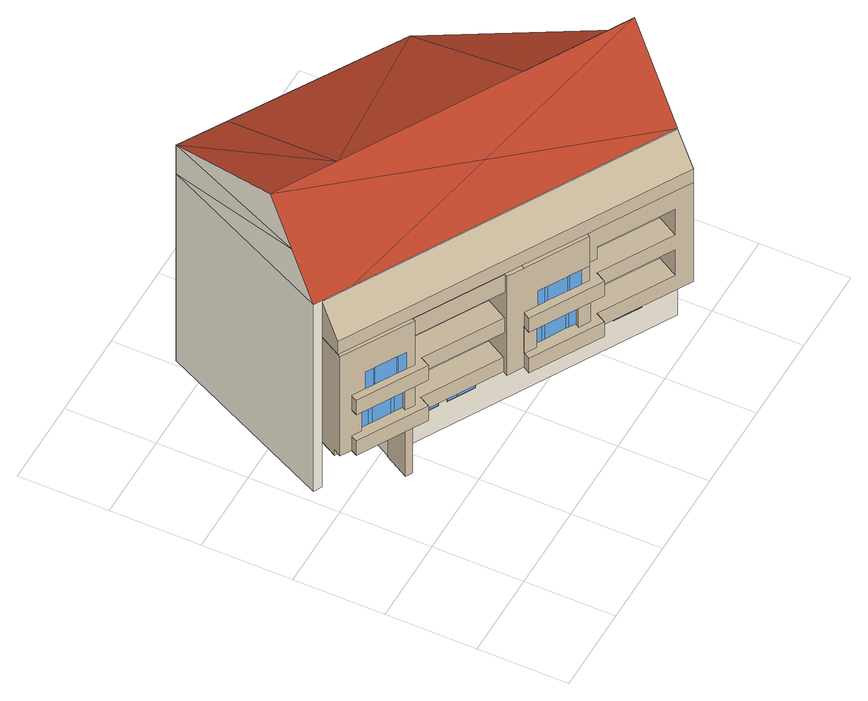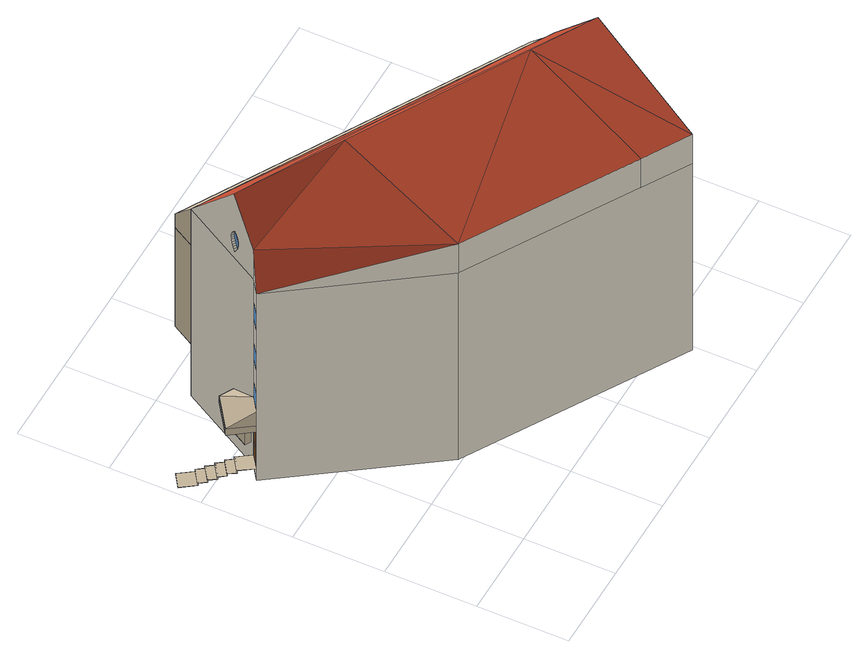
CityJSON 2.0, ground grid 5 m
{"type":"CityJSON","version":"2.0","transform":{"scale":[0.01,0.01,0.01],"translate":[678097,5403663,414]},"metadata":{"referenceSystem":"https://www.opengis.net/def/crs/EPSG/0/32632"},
"CityObjects":{
"building1":{"type":"Building","attributes":{"measuredHeight":17.89},"children":["building1-1","building1-2","building1-3","building1-4","building1-5","building1-6"],"geometry":[{"type":"MultiSurface","lod":"3","boundaries":[[[0,1,2]],[[2,3,4,5,6]],[[2,6,0]],[[3,2,1,7,8]],[[9,10,8]],[[8,7,9]],[[11,3,8]],[[7,1,12]],[[12,9,7]],[[8,10,11]],[[9,12,13]],[[14,15,16,17]],[[18,19,20,21]],[[22,23,24,25]],[[26,27,28,29]],[[30,31,19,18]],[[32,33,34,35]],[[36,37,38,39]],[[40,41,42,43]],[[44,45,46,47]],[[48,49,45,44]],[[43,42,50,51]],[[39,38,31,30]],[[52,53,41,40]],[[54,55,49,48]],[[21,20,55,54]],[[56,57,37,36]],[[35,34,53,52]],[[58,59,57,56]],[[25,24,59,58]],[[51,50,60,61]],[[62,63,23,22]],[[29,28,33,32]],[[47,46,27,26]],[[64,65,63,62]],[[17,16,65,64]],[[66,67,15,14]],[[68,69,67,66]],[[70,71,69,68]],[[61,60,71,70]],[[10,72,73,11]],[[73,74,75,5]],[[73,5,4]],[[4,11,73]],[[4,3,11]],[[13,76,9]],[[12,77,13]],[[78,74,73,72,76]],[[9,76,72,10]],[[78,76,13,79,80,81,82]],[[0,77,12,1],[61,70,68,66,14,17,64,62,22,25,58,56,36,39,30,18,21,54,48,44,47,26,29,32,35,52,40,43,51]],[[83,79,13,77],[84,85,86,87],[88,89,90,91],[92,93,94,95]],[[96,97,98,99]],[[100,101,102,103]],[[81,104,105,82],[106,107,108,109]],[[110,0,6,5,75,96,99,100,103,111],[112,113,114,115],[116,117,118,119],[120,121,122,123,124],[125,126,127,128],[129,130,131,132]],[[0,110,111,105,104,133,134,83,77]],[[135,136,137,138]],[[136,135,139,140]],[[115,114,113,112],[141,142,137,136,140,139,135,138]],[[138,137,142,141]],[[143,144,145,146]],[[144,143,147,148]],[[117,116,119,118],[149,150,145,144,148,147,143,146]],[[146,145,150,149]],[[151,152,153,154]],[[155,156,157,158]],[[156,155,154,153]],[[159,160,161,162]],[[125,128,127,126],[162,161,160,151,154,155,158,157,156,153,152,159]],[[152,151,160,159]],[[163,164,165,166]],[[164,163,167,168]],[[131,130,129,132],[169,170,165,164,168,167,163,166]],[[166,165,170,169]],[[171,172,173,174]],[[172,171,175,176]],[[121,120,124,123],[177,178,173,172,176,175,171,174]],[[174,173,178,177]],[[179,180,181,182]],[[84,87,86,85],[182,181,180,179]],[[183,184,185,186]],[[90,89,88,91],[186,185,184,183]],[[187,188,189,190]],[[92,95,94,93],[190,189,188,187]],[[191,192,193,194]],[[108,107,106,109],[195,196,197,198],[191,194,193,192]],[[195,198,197,196]],[[50,42,41,53,34,33,28,27,46,45,49,55,20,19,31,38,37,57,59,24,23,63,65,16,15,67,69,71,60]],[[199,200,201,202]],[[203,204,205,206]],[[204,203,207,208]],[[209,210,206,205]],[[210,209,200,199]],[[211,212,213,214]],[[215,216,217,218]],[[219,220,216,215]],[[220,219,221,222]],[[218,217,211,214]],[[223,224,225,226]],[[227,228,229,230]],[[230,229,224,223]],[[231,226,225,232]],[[233,234,228,227]],[[235,236,237,238]],[[239,240,241,242]],[[243,244,240,239]],[[242,241,236,235]],[[244,243,245,246]],[[74,78,82,105,111,103,102,97,96,75]],[[102,101,98,97]],[[99,98,101,100]]],"semantics":{"surfaces":[{"type":"RoofSurface","klumMaterialClass":"Ceramic","klumMaterialIndex":"D201","materialUncertainty":0.3},{"type":"WallSurface"},{"type":"Window"},{"type":"Door"},{"type":"GroundSurface"},{"type":"ClosureSurface"},{"type":"OuterCeilingSurface"}],"values":[0,0,0,0,0,0,0,0,0,0,0,1,1,1,1,1,1,1,1,1,1,1,1,1,1,1,1,1,1,1,1,1,1,1,1,1,1,1,1,1,1,1,1,1,1,1,1,1,1,1,1,1,1,1,1,1,1,2,2,2,2,2,2,2,2,2,2,2,2,2,2,2,2,2,2,2,2,2,2,2,2,2,2,2,2,3,3,3,2,2,2,2,2,2,2,2,2,2,2,2,2,2,2,2,2,2,2,2,2,4,5,6]}}]},
"building1-1":{"type":"BuildingInstallation","attributes":{"klumMaterialClass":"Granite","klumMaterialIndex":"F106","materialUncertainty":0.3},"parents":["building1"],"geometry":[{"type":"MultiSurface","lod":"3","boundaries":[[[247,248,249,250,251,252,253,254,255,256,257,258,259,260,261,262,263,264,265,266,267,268,269,270]],[[269,271,272,270]],[[268,273,271,269]],[[267,274,273,268]],[[266,275,274,267]],[[265,276,275,266]],[[264,277,276,265]],[[263,278,277,264]],[[262,279,278,263]],[[261,280,279,262]],[[260,281,280,261]],[[259,282,281,260]],[[258,283,282,259]],[[257,284,283,258]],[[256,285,284,257]],[[255,286,285,256]],[[254,287,286,255]],[[253,288,287,254]],[[252,289,288,253]],[[251,290,289,252]],[[250,291,290,251]],[[249,292,291,250]],[[248,293,292,249]],[[247,294,293,248]],[[270,272,294,247]],[[271,273,274,275,276,277,278,279,280,281,282,283,284,285,286,287,288,289,290,291,292,293,294,272]]]}]},
"building1-2":{"type":"BuildingInstallation","attributes":{"materialClass":"Metal","materialName":"Aluminium","materialUncertainty":0.3},"parents":["building1"],"geometry":[{"type":"MultiSurface","lod":"3","boundaries":[[[295,296,297,298]],[[297,299,300,298]],[[300,299,301,302]],[[298,300,302,295]],[[296,301,299,297]],[[295,302,301,296]]]}]},
"building1-3":{"type":"BuildingInstallation","attributes":{"klumMaterialClass":"Plaster","klumMaterialIndex":"I002","materialUncertainty":0.3},"parents":["building1"],"geometry":[{"type":"MultiSurface","lod":"3","boundaries":[[[104,303,80,81]],[[304,305,306,307]],[[307,306,134,133]],[[80,305,304,81]],[[81,304,307,133,104]],[[104,303,134,133]],[[303,80,305,306,134]]]}]},
"building1-4":{"type":"BuildingInstallation","attributes":{"materialClass":"Glass"},"parents":["building1"],"geometry":[{"type":"MultiSurface","lod":"3","boundaries":[[[80,79,305]],[[83,134,306]],[[306,305,79,83]]]}]},
"building1-5":{"type":"BuildingInstallation","attributes":{"materialUncertainty":1},"parents":["building1"],"geometry":[{"type":"MultiSurface","lod":"3","boundaries":[[[308,309,310,311,312,313,314,315,316,317]],[[318,110,316,315]],[[310,309,319,320]],[[321,317,316,110]],[[322,308,317,321]]]}]},
"building1-6":{"type":"BuildingInstallation","attributes":{"klumMaterialClass":"Plaster","klumMaterialIndex":"I002","materialUncertainty":0.3},"parents":["building1"],"geometry":[{"type":"MultiSurface","lod":"3","boundaries":[[[308,309,323,322]],[[311,312,324,325]],[[310,311,325,326]],[[327,314,315,318,328]],[[309,310,326,329,323]],[[314,327,330,313]],[[311,310,320,331,332]],[[309,308,333,334,319]],[[324,312,313,330]],[[335,336,337,338]],[[338,337,339,340,341,342]],[[343,344,345,346]],[[347,348,349,350,351,352,353,354,355,356,357]],[[358,359,360,361]],[[362,363,364,365]],[[355,366,367,354]],[[368,369,370,371]],[[372,373,374,375,376,377,318,315]],[[234,228,229,224,225,232,355,354]],[[378,379,380,381,382,383]],[[384,385,386,381,380,387,388]],[[389,390,391,392]],[[393,390,383,382,394,357]],[[356,395,396,232,225,224,229,228,234,397,398,379,378,389,392,399]],[[400,391,390,393]],[[401,402,403,404,405]],[[406,407,408,409,410]],[[411,412,413,414]],[[415,416,326,329]],[[417,415,329,323]],[[232,231,366,355]],[[238,235,242,239,243,245,360,359]],[[418,419,420,421]],[[377,422,328,318]],[[381,386,423,394,382]],[[385,424,425,386]],[[352,351,419,418]],[[426,350,349,424,385,384]],[[349,348,425,424]],[[426,384,388,427,428,429]],[[423,347,357,394]],[[238,237,430,431]],[[419,351,350,426,429,420]],[[231,226,223,230,227,233,367,366]],[[423,386,425,348,347]],[[246,245,432,433]],[[434,337,336,435]],[[434,435,436,437,438,221,219,215,218,214,213,439,440,441]],[[434,441,339,337]],[[442,443,444,445]],[[446,208,207,203,206,210,199,202,447,448,332,331,449,450,445,444]],[[331,320,451,416,436,435,336,335,399,392,391,449]],[[452,450,449,391,400]],[[340,339,441,440,453]],[[454,341,340,453]],[[343,414,327,330]],[[369,455,456,372,315,314,313,312,457,458,345,344,413,412,459,460,370]],[[364,212,213,365]],[[231,232,396,461]],[[462,417,415,416,451]],[[213,214,218,215,219,221,362,365]],[[233,227,230,223,226,231,461,463]],[[353,398,397,234,354]],[[363,222,220,216,217,211,212,364]],[[437,417,462,319,334,438]],[[362,221,222,363]],[[421,420,429,428,464,333,308,322,465]],[[427,388,387,466]],[[355,232,396,395,356]],[[344,343,414,413]],[[466,387,398,397,463,461,396,395,341,454,439,213,212,211,217,216,220,222,221,438,334,333,464]],[[433,432,431,430,467,468,443,442]],[[245,246,361,360]],[[342,341,395,356]],[[234,233,463,397]],[[398,387,380,379]],[[422,377,376,469]],[[439,454,453,440]],[[469,376,375,470]],[[428,427,466,464]],[[471,374,373,472]],[[470,375,374,471]],[[233,234,354,367]],[[473,474,475,476]],[[477,324,330,343]],[[458,457,312,448,447,478,479,480]],[[414,327,328,422]],[[473,201,202,474]],[[477,324,312,457]],[[416,326,325,481]],[[475,207,208,476]],[[202,201,478,447]],[[481,325,324,477]],[[482,468,467,483]],[[465,322,323,417]],[[451,320,319,462]],[[309,319,462,417,323]],[[245,243,239,242,235,238,431,432]],[[237,238,359,358]],[[451,320,310,326,416]],[[202,199,210,206,203,207,475,474]],[[371,370,460,484]],[[472,373,372,456,485]],[[455,408,407,456]],[[390,389,378,383]],[[246,244,240,241,236,237,358,361]],[[483,467,430,237,236,241,240,244,246,433,442,409,408,455,369,368]],[[485,456,407,406,486]],[[346,345,458,480]],[[486,406,410,450,452]],[[411,479,478,201,200,209,205,204,208,446,404,403,459,412]],[[484,460,402,401,468,482]],[[204,205,209,200,201,473,476,208]],[[443,468,401,405]],[[460,459,403,402]],[[450,410,409,442,445]],[[444,443,405,404,446]],[[312,311,332,448]]]}]}
},
"vertices":[
[1899,136,1349],[2086,465,1799],[1119,783,1561],[248,1506,1799],[155,1342,1574],[61,1177,1349],[253,1068,1349],[1524,783,1799],[586,1314,1799],[1684,1481,1554],[781,2012,1554],[525,2163,1554],[2171,616,1554],[2254,674,1349],[2100,489,1423],[2082,499,1423],[2080,496,1415],[2098,486,1415],[2074,444,1480],[2057,454,1480],[2058,456,1494],[2075,446,1494],[2090,472,1393],[2073,482,1393],[2069,475,1404],[2086,465,1404],[2094,479,1531],[2076,489,1531],[2080,495,1523],[2097,485,1523],[2074,445,1466],[2057,455,1466],[2100,490,1515],[2082,500,1515],[2085,504,1506],[2102,494,1506],[2077,450,1440],[2060,460,1440],[2058,457,1453],[2076,447,1453],[2105,499,1486],[2088,509,1486],[2088,510,1475],[2106,500,1475],[2085,463,1529],[2068,473,1529],[2073,482,1538],[2090,472,1538],[2081,456,1519],[2063,466,1519],[2088,510,1465],[2106,500,1465],[2104,497,1496],[2086,507,1496],[2077,450,1506],[2060,460,1506],[2080,454,1427],[2062,464,1427],[2082,459,1415],[2065,469,1415],[2088,509,1456],[2105,499,1456],[2093,477,1400],[2076,487,1400],[2095,482,1407],[2078,492,1407],[2102,492,1431],[2084,502,1431],[2103,495,1439],[2086,505,1439],[2104,497,1448],[2087,507,1448],[781,2012,1349],[525,2163,1349],[525,2163,14],[61,1177,14],[1684,1481,1349],[2171,616,1349],[1684,1481,14],[2254,674,504],[2254,674,405],[2254,674,361],[2254,674,14],[2171,616,504],[2184,625,794],[2184,625,900],[2243,666,900],[2243,666,794],[2243,666,1188],[2243,666,1081],[2184,625,1081],[2184,625,1188],[2184,625,513],[2184,625,620],[2243,666,620],[2243,666,513],[105,1152,14],[243,1396,14],[243,1396,344],[105,1152,344],[434,966,344],[572,1210,344],[572,1210,14],[434,966,14],[2171,616,361],[2171,616,14],[2246,668,337],[2246,668,105],[2179,621,105],[2179,621,337],[1899,136,1346],[1899,136,14],[693,819,192],[549,900,192],[549,900,313],[693,819,313],[1719,238,192],[1576,319,192],[1576,319,305],[1719,238,305],[1386,426,305],[1530,345,305],[1530,345,230],[1530,345,192],[1386,426,192],[1314,467,314],[1314,467,192],[1093,592,192],[1093,592,314],[878,714,313],[878,714,192],[735,795,192],[735,795,313],[2085,464,361],[2085,464,405],[642,848,196],[642,848,309],[635,852,309],[635,852,196],[690,821,196],[690,821,309],[552,899,196],[552,899,309],[1627,290,301],[1627,290,196],[1633,287,196],[1633,287,301],[1578,318,301],[1578,318,196],[1717,239,301],[1717,239,196],[1151,559,310],[1151,559,196],[1256,500,196],[1256,500,310],[1264,496,310],[1264,496,196],[1310,469,196],[1310,469,310],[1144,564,196],[1144,564,310],[1096,591,310],[1096,591,196],[786,767,309],[786,767,196],[792,763,196],[792,763,309],[737,794,309],[737,794,196],[876,716,309],[876,716,196],[1479,374,196],[1479,374,301],[1472,378,301],[1472,378,196],[1527,346,196],[1527,346,301],[1389,425,196],[1389,425,301],[2239,663,895],[2188,628,895],[2188,628,799],[2239,663,799],[2239,663,1183],[2188,628,1183],[2188,628,1087],[2239,663,1087],[2239,663,615],[2188,628,615],[2188,628,519],[2239,663,519],[2238,662,211],[2187,627,211],[2187,627,114],[2238,662,114],[2238,662,326],[2238,662,231],[2187,627,231],[2187,627,326],[1186,356,877],[1186,356,775],[1244,323,775],[1244,323,877],[1060,427,877],[1060,427,775],[1073,420,775],[1073,420,877],[1023,448,877],[1023,448,775],[1173,363,775],[1173,363,877],[194,919,893],[156,941,893],[156,941,775],[194,919,775],[311,853,775],[311,853,893],[203,914,893],[203,914,775],[320,848,775],[320,848,893],[362,824,775],[362,824,893],[305,880,634],[305,880,485],[321,871,485],[321,871,634],[192,943,634],[192,943,485],[208,934,485],[208,934,634],[364,846,634],[364,846,485],[145,970,634],[145,970,485],[1202,371,633],[1202,371,485],[1237,351,485],[1237,351,633],[1081,439,633],[1081,439,485],[1186,380,485],[1186,380,633],[1065,448,633],[1065,448,485],[1024,471,633],[1024,471,485],
[2228,543,92],[2228,543,77],[2256,504,77],[2256,504,62],[2283,465,62],[2283,465,47],[2311,425,47],[2311,425,32],[2338,386,32],[2338,386,17],[2396,305,17],[2396,305,20],[2341,383,20],[2341,383,35],[2313,422,35],[2313,422,50],[2285,461,50],[2285,461,65],[2258,501,65],[2258,501,80],[2230,540,80],[2230,540,95],[2175,618,95],[2175,618,92],[2251,672,95],[2251,672,92],[2306,593,95],[2306,593,80],[2334,554,80],[2334,554,65],[2361,515,65],[2361,515,50],[2389,476,50],[2389,476,35],[2417,437,35],[2417,437,20],[2472,358,20],[2472,358,17],[2414,440,17],[2414,440,32],[2387,479,32],[2387,479,47],[2359,518,47],[2359,518,62],[2331,557,62],[2331,557,77],[2304,597,77],[2304,597,92],
[2161,597,250],[2161,597,162],[2108,504,162],[2108,504,250],[2138,487,162],[2138,487,250],[2191,580,162],[2191,580,250],
[2171,616,405],[2341,550,361],[2341,550,405],[2160,422,405],[2160,422,361],
[36,1030,1090],[413,817,1090],[877,554,1090],[962,506,1090],[1295,317,1090],[1343,290,1090],[1739,66,1090],[1830,14,1090],[1830,14,1185],[36,1030,1185],[1899,136,1090],[411,814,1090],[875,551,1090],[105,1152,1346],[105,1152,1090],
[482,939,1090],[1364,439,1090],[1031,628,1090],[945,676,1090],[1808,187,1090],[1876,149,1090],[527,913,1090],[1412,412,1090],[867,537,1090],[952,488,1090],[26,1014,1090],[403,800,1090],[945,676,672],[877,554,672],[458,791,672],[527,913,672],[429,739,672],[383,765,672],[403,800,672],[482,939,672],[1412,412,962],[1343,290,962],[1343,290,877],[1412,412,877],[470,946,382],[470,946,9],[434,966,9],[434,966,339],[164,1119,339],[164,1119,382],[164,1119,485],[214,1091,485],[433,967,485],[482,939,485],[482,939,382],[1305,472,485],[1305,472,633],[1093,592,633],[1093,592,485],[440,962,775],[440,962,893],[234,1079,893],[234,1079,775],[433,967,634],[214,1091,634],[1809,187,485],[1740,65,485],[1740,65,672],[1809,187,672],[1830,14,382],[1899,136,382],[1899,136,485],[1899,136,672],[1899,136,775],[1899,136,962],[429,739,485],[65,945,485],[65,945,382],[371,771,382],[383,765,382],[429,739,382],[381,873,382],[355,826,382],[391,806,382],[85,981,382],[111,1026,382],[463,800,485],[463,800,382],[881,563,382],[881,563,485],[527,913,382],[429,846,382],[403,800,485],[354,828,485],[135,952,485],[85,981,485],[945,676,485],[945,676,382],[1262,259,672],[1310,232,672],[1310,232,775],[929,447,775],[929,447,672],[1262,260,382],[1311,233,382],[1311,233,485],[929,449,485],[929,449,382],[1808,187,775],[1739,66,775],[1739,66,962],[1808,187,962],[527,913,962],[945,676,962],[482,939,962],[154,1125,382],[154,1125,339],[105,1152,339],[105,1152,382],[1876,149,962],[417,852,382],[355,826,9],[391,806,9],[381,873,339],[101,1031,382],[52,1059,382],[52,1059,339],[1223,328,485],[1223,328,633],[1011,448,633],[1011,448,485],[458,791,775],[877,554,775],[945,676,775],[482,939,775],[403,800,775],[85,981,775],[65,945,775],[429,739,775],[949,483,485],[949,483,672],[952,488,672],[952,488,485],[952,488,775],[1285,300,877],[1285,300,1090],[867,537,382],[952,488,382],[875,551,962],[1031,628,382],[65,945,672],[85,981,672],[1343,290,485],[1343,290,382],[1295,317,962],[1295,317,877],[1343,290,775],[1343,290,672],[354,828,634],[411,814,962],[135,952,634],[26,1014,382],[105,1152,962],[75,986,382],[1282,295,485],[1282,295,672],[1876,149,775],[1876,149,672],[1876,149,485],[1876,149,382],[1323,462,775],[1323,462,877],[1102,587,877],[1102,587,775],[1364,439,962],[1285,300,775],[1364,439,775],[1364,439,877],[1031,628,962],[1364,439,672],[1364,439,485],[1412,412,672],[1412,412,382],[1364,439,382]
]}
